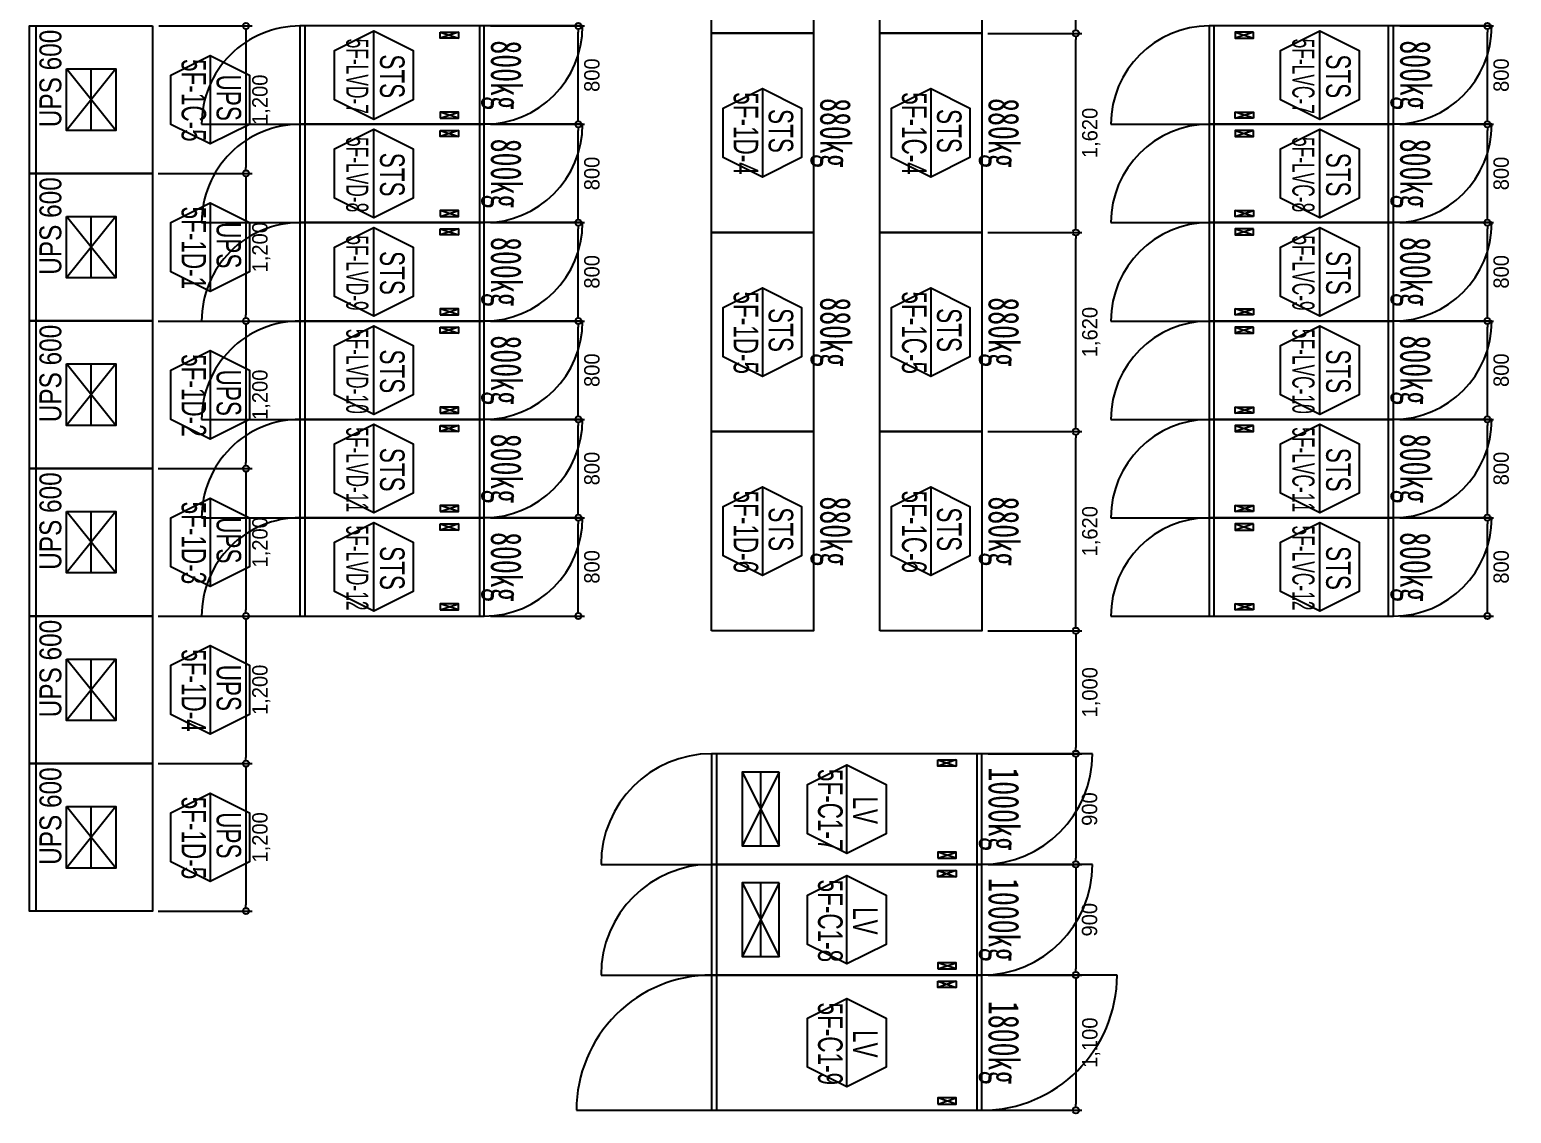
# Model space of a CAD drawing. Header units: millimetres. Extents: x 89978 to 501025, y -351975 to 837171.
# Drawn here: x 153054 to 165113, y 485260 to 494075 of the extents above; entities that cross this region are included whole.
import ezdxf
from ezdxf.enums import TextEntityAlignment as Align

# ---------------------------------------------------------------- set-up
doc = ezdxf.new("R2010")
doc.units = ezdxf.units.MM
doc.header["$LTSCALE"] = 150
doc.layers.get('Defpoints').update_dxf_attribs({"color": 150})
for name, color, linetype in [('------00 Switch Gear', 3, 'Continuous'), ('------00 Switch Gear_Number', 1, 'Continuous'), ('-----36 Dimension', 1, 'Continuous'), ('20251030_전기하중검토', 241, 'Continuous')]:
    doc.layers.add(name, color=color, linetype=linetype)
doc.layers.add('NOPLOT', color=191, linetype='Continuous', plot=False)
doc.styles.add('dd', font='')
doc.styles.add('ELEC', font='')
doc.styles.add('Gtx', font='')
doc.styles.get('dd').set_extended_font_data('DotumChe')
doc.styles.get('ELEC').set_extended_font_data('Dotum')
doc.styles.get('Gtx').set_extended_font_data('Dotum')
doc.dimstyles.new('ELEC', dxfattribs={"dimscale": 100, "dimtxt": 2, "dimasz": 1, "dimexe": 2, "dimexo": 1, "dimgap": 1, "dimtad": 1, "dimdec": 0, "dimrnd": 0.25, "dimzin": 9, "dimdsep": 32, "dimlunit": 6, "dimtxsty": 'ELEC', "dimblk": 'Z_DOT', "dimcen": 3, "dimclrd": 7, "dimclre": 7, "dimclrt": 3, "dimadec": 0, "dimazin": 0, "dimtfac": 1, "dimtdec": 0, "dimtix": 1, "dimtmove": 2, "dimatfit": 1, "dimfxl": 1, "dimarcsym": 0})

# ---------------------------------------------------------------- blocks, each defined once
blk = doc.blocks.new('STS-R')
blk.add_lwpolyline([(886994, -128588), (888614, -128588), (888614, -129418), (886994, -129418), (886994, -128588)])
blk = doc.blocks.new('_DOTBLANK')
at = {"color": 0, "linetype": 'ByBlock'}
blk.add_line((-0.5, 0), (-1, 0), dxfattribs=at)
blk.add_circle((0, 0), 0.5, dxfattribs=at)
blk = doc.blocks.new('*D957')
at = {"layer": '-----36 Dimension', "color": 0, "lineweight": -2, "transparency": 16777216}
for p, q in [((160854, 495665), (161618, 495665)), ((161568, 494095), (161568, 495615)), ((160852, 494045), (161618, 494045))]:
    blk.add_line(p, q, dxfattribs=at)
at = {"layer": 'Defpoints', "color": 0, "transparency": 16777216}
for p in [(160804, 495665, 0), (161568, 495665), (160802, 494045, 0)]:
    blk.add_point(p, dxfattribs=at)
at = {"layer": '-----36 Dimension', "color": 0, "lineweight": -2, "transparency": 16777216, "xscale": 50, "yscale": 50, "zscale": 50}
for p, rotation in [((161568, 495665), 90), ((161568, 494045), 270)]:
    blk.add_blockref('_DOTBLANK', p, dxfattribs=dict(at, rotation=rotation))
at = {"layer": '-----36 Dimension', "color": 0, "transparency": 16777216, "insert": (161693, 494855), "char_height": 125, "attachment_point": 5, "rotation": 90, "style": 'Gtx'}
blk.add_mtext('1,620', dxfattribs=at)
blk = doc.blocks.new('Z_DOT')
for p, q in [((-2, 0), (2, 0)), ((0, -2), (0, 2))]:
    blk.add_line(p, q)
for radius in [2.5, 1.25]:
    blk.add_circle((0, 0), radius)
blk = doc.blocks.new('*D958')
at = {"layer": '-----36 Dimension', "color": 0, "lineweight": -2, "transparency": 16777216}
for p, q in [((160854, 494045), (161618, 494045)), ((161568, 492475), (161568, 493995)), ((160852, 492425), (161618, 492425))]:
    blk.add_line(p, q, dxfattribs=at)
at = {"layer": 'Defpoints', "color": 0, "transparency": 16777216}
for p in [(160804, 494045, 0), (161568, 494045), (160802, 492425, 0)]:
    blk.add_point(p, dxfattribs=at)
at = {"layer": '-----36 Dimension', "color": 0, "lineweight": -2, "transparency": 16777216, "xscale": 50, "yscale": 50, "zscale": 50}
for p, rotation in [((161568, 494045), 90), ((161568, 492425), 270)]:
    blk.add_blockref('_DOTBLANK', p, dxfattribs=dict(at, rotation=rotation))
at = {"layer": '-----36 Dimension', "color": 0, "transparency": 16777216, "insert": (161693, 493235), "char_height": 125, "attachment_point": 5, "rotation": 90, "style": 'Gtx'}
blk.add_mtext('1,620', dxfattribs=at)
blk = doc.blocks.new('*D959')
at = {"layer": '-----36 Dimension', "color": 0, "lineweight": -2, "transparency": 16777216}
for p, q in [((160854, 492425), (161618, 492425)), ((161568, 490855), (161568, 492375)), ((160852, 490805), (161618, 490805))]:
    blk.add_line(p, q, dxfattribs=at)
at = {"layer": 'Defpoints', "color": 0, "transparency": 16777216}
for p in [(160804, 492425, 0), (161568, 492425), (160802, 490805, 0)]:
    blk.add_point(p, dxfattribs=at)
at = {"layer": '-----36 Dimension', "color": 0, "lineweight": -2, "transparency": 16777216, "xscale": 50, "yscale": 50, "zscale": 50}
for p, rotation in [((161568, 492425), 90), ((161568, 490805), 270)]:
    blk.add_blockref('_DOTBLANK', p, dxfattribs=dict(at, rotation=rotation))
at = {"layer": '-----36 Dimension', "color": 0, "transparency": 16777216, "insert": (161693, 491615), "char_height": 125, "attachment_point": 5, "rotation": 90, "style": 'Gtx'}
blk.add_mtext('1,620', dxfattribs=at)
blk = doc.blocks.new('*D960')
at = {"layer": '-----36 Dimension', "color": 0, "lineweight": -2, "transparency": 16777216}
for p, q in [((160854, 490805), (161618, 490805)), ((161568, 489235), (161568, 490755)), ((160852, 489185), (161618, 489185))]:
    blk.add_line(p, q, dxfattribs=at)
at = {"layer": 'Defpoints', "color": 0, "transparency": 16777216}
for p in [(160804, 490805, 0), (161568, 490805), (160802, 489185, 0)]:
    blk.add_point(p, dxfattribs=at)
at = {"layer": '-----36 Dimension', "color": 0, "lineweight": -2, "transparency": 16777216, "xscale": 50, "yscale": 50, "zscale": 50}
for p, rotation in [((161568, 490805), 90), ((161568, 489185), 270)]:
    blk.add_blockref('_DOTBLANK', p, dxfattribs=dict(at, rotation=rotation))
at = {"layer": '-----36 Dimension', "color": 0, "transparency": 16777216, "insert": (161693, 489995), "char_height": 125, "attachment_point": 5, "rotation": 90, "style": 'Gtx'}
blk.add_mtext('1,620', dxfattribs=at)
blk = doc.blocks.new('800x1200')
at = {"layer": '------00 Switch Gear'}
for p, q in [((-1460, 0), (-1460, 800)), ((-1290, 750), (-1140, 700)), ((-1140, 750), (-1290, 700)), ((800, 800), (-42, 800)), ((-40, 0), (-40, 800)), ((-2300, 0), (-1458, 0)), ((-1290, 50), (-1140, 100)), ((-1140, 50), (-1290, 100))]:
    blk.add_line(p, q, dxfattribs=at)
for points in [[(0, 0), (0, 800), (-1500, 800), (-1500, 0)], [(-1140, 750), (-1290, 750), (-1290, 700), (-1140, 700)], [(-1140, 50), (-1290, 50), (-1290, 100), (-1140, 100)]]:
    blk.add_lwpolyline(points, close=True, dxfattribs=at)
for centre, start, end in [((-1500, 0), 90, 180), ((0, 800), 270, 0)]:
    blk.add_arc(centre, 800, start, end, dxfattribs=at)
blk = doc.blocks.new('1100x2200')
at = {"layer": '------00 Switch Gear'}
for p, q in [((-2160, 0), (-2160, 1100)), ((1100, 1100), (-42, 1100)), ((-40, 0), (-40, 1100)), ((-1990, 1050), (-1840, 1000)), ((-1840, 1050), (-1990, 1000)), ((-3300, 0), (-2158, 0)), ((-1990, 50), (-1840, 100)), ((-1840, 50), (-1990, 100))]:
    blk.add_line(p, q, dxfattribs=at)
at = {"layer": '------00 Switch Gear', "elevation": 0}
for points in [[(0, 0), (0, 1100), (-2200, 1100), (-2200, 0)], [(-1840, 1050), (-1990, 1050), (-1990, 1000), (-1840, 1000)], [(-1840, 50), (-1990, 50), (-1990, 100), (-1840, 100)]]:
    blk.add_lwpolyline(points, close=True, dxfattribs=at)
at = {"layer": '------00 Switch Gear'}
for centre, start, end in [((-2200, 0), 90, 180), ((0, 1100), 270, 0)]:
    blk.add_arc(centre, 1100, start, end, dxfattribs=at)
blk = doc.blocks.new('900x2200')
at = {"layer": '------00 Switch Gear'}
for p, q in [((-2160, 900), (-2160, 0)), ((-210, 850), (-360, 800)), ((-360, 850), (-210, 800)), ((900, 900), (-42, 900)), ((-40, 900), (-40, 0)), ((-3100, 0), (-2158, 0)), ((-210, 50), (-360, 100)), ((-360, 50), (-210, 100))]:
    blk.add_line(p, q, dxfattribs=at)
for points in [[(-2200, 900), (-2200, 0), (0, 0), (0, 900)], [(-360, 850), (-210, 850), (-210, 800), (-360, 800)], [(-360, 50), (-210, 50), (-210, 100), (-360, 100)]]:
    blk.add_lwpolyline(points, close=True, dxfattribs=at)
for centre, start, end in [((-2200, 0), 90, 180), ((0, 900), 270, 0)]:
    blk.add_arc(centre, 900, start, end, dxfattribs=at)
blk = doc.blocks.new('UPS 600kV')
at = {"layer": '------00 Switch Gear'}
blk.add_line((800, 850), (-402, 850), dxfattribs=at)
blk.add_lwpolyline([(798, -100), (-402, -100), (-402, 900), (798, 900)], close=True, dxfattribs=at)
at = {"layer": 'NOPLOT'}
for p, q in [((-52, 199), (448, 601)), ((448, 199), (-52, 601)), ((-52, 400), (448, 400))]:
    blk.add_line(p, q, dxfattribs=at)
blk.add_lwpolyline([(448, 601), (448, 199), (-52, 199), (-52, 601)], close=True, dxfattribs=at)
at = {"layer": 'NOPLOT', "style": 'ELEC', "width": 0.85}
blk.add_text('UPS 600', height=178.2, dxfattribs=at).set_placement((-26, 731), align=Align.MIDDLE_LEFT)
blk = doc.blocks.new('*D1108')
at = {"layer": '-----36 Dimension', "color": 0, "lineweight": -2, "transparency": 16777216}
for p, q in [((156804, 494105), (157568, 494105)), ((157518, 493355), (157518, 494055)), ((156804, 493305), (157568, 493305))]:
    blk.add_line(p, q, dxfattribs=at)
at = {"layer": 'Defpoints', "color": 0, "transparency": 16777216}
for p in [(156754, 494105, 0), (157518, 494105), (156754, 493305, 0)]:
    blk.add_point(p, dxfattribs=at)
at = {"layer": '-----36 Dimension', "color": 0, "lineweight": -2, "transparency": 16777216, "xscale": 50, "yscale": 50, "zscale": 50}
for p, rotation in [((157518, 494105), 90), ((157518, 493305), 270)]:
    blk.add_blockref('_DOTBLANK', p, dxfattribs=dict(at, rotation=rotation))
at = {"layer": '-----36 Dimension', "color": 0, "transparency": 16777216, "insert": (157630, 493705), "char_height": 125, "attachment_point": 5, "rotation": 90, "style": 'Gtx'}
blk.add_mtext('800', dxfattribs=at)
blk = doc.blocks.new('*D1109')
at = {"layer": '-----36 Dimension', "color": 0, "lineweight": -2, "transparency": 16777216}
for p, q in [((156804, 493305), (157568, 493305)), ((157518, 492555), (157518, 493255)), ((156804, 492505), (157568, 492505))]:
    blk.add_line(p, q, dxfattribs=at)
at = {"layer": 'Defpoints', "color": 0, "transparency": 16777216}
for p in [(156754, 493305, 0), (157518, 493305), (156754, 492505, 0)]:
    blk.add_point(p, dxfattribs=at)
at = {"layer": '-----36 Dimension', "color": 0, "lineweight": -2, "transparency": 16777216, "xscale": 50, "yscale": 50, "zscale": 50}
for p, rotation in [((157518, 493305), 90), ((157518, 492505), 270)]:
    blk.add_blockref('_DOTBLANK', p, dxfattribs=dict(at, rotation=rotation))
at = {"layer": '-----36 Dimension', "color": 0, "transparency": 16777216, "insert": (157630, 492905), "char_height": 125, "attachment_point": 5, "rotation": 90, "style": 'Gtx'}
blk.add_mtext('800', dxfattribs=at)
blk = doc.blocks.new('*D1110')
at = {"layer": '-----36 Dimension', "color": 0, "lineweight": -2, "transparency": 16777216}
for p, q in [((156804, 492505), (157568, 492505)), ((157518, 491755), (157518, 492455)), ((156804, 491705), (157568, 491705))]:
    blk.add_line(p, q, dxfattribs=at)
at = {"layer": 'Defpoints', "color": 0, "transparency": 16777216}
for p in [(156754, 492505, 0), (157518, 492505), (156754, 491705, 0)]:
    blk.add_point(p, dxfattribs=at)
at = {"layer": '-----36 Dimension', "color": 0, "lineweight": -2, "transparency": 16777216, "xscale": 50, "yscale": 50, "zscale": 50}
for p, rotation in [((157518, 492505), 90), ((157518, 491705), 270)]:
    blk.add_blockref('_DOTBLANK', p, dxfattribs=dict(at, rotation=rotation))
at = {"layer": '-----36 Dimension', "color": 0, "transparency": 16777216, "insert": (157630, 492105), "char_height": 125, "attachment_point": 5, "rotation": 90, "style": 'Gtx'}
blk.add_mtext('800', dxfattribs=at)
blk = doc.blocks.new('*D1111')
at = {"layer": '-----36 Dimension', "color": 0, "lineweight": -2, "transparency": 16777216}
for p, q in [((156804, 491705), (157568, 491705)), ((157518, 490955), (157518, 491655)), ((156804, 490905), (157568, 490905))]:
    blk.add_line(p, q, dxfattribs=at)
at = {"layer": 'Defpoints', "color": 0, "transparency": 16777216}
for p in [(156754, 491705, 0), (157518, 491705), (156754, 490905, 0)]:
    blk.add_point(p, dxfattribs=at)
at = {"layer": '-----36 Dimension', "color": 0, "lineweight": -2, "transparency": 16777216, "xscale": 50, "yscale": 50, "zscale": 50}
for p, rotation in [((157518, 491705), 90), ((157518, 490905), 270)]:
    blk.add_blockref('_DOTBLANK', p, dxfattribs=dict(at, rotation=rotation))
at = {"layer": '-----36 Dimension', "color": 0, "transparency": 16777216, "insert": (157630, 491305), "char_height": 125, "attachment_point": 5, "rotation": 90, "style": 'Gtx'}
blk.add_mtext('800', dxfattribs=at)
blk = doc.blocks.new('*D1112')
at = {"layer": '-----36 Dimension', "color": 0, "lineweight": -2, "transparency": 16777216}
for p, q in [((156804, 490905), (157568, 490905)), ((157518, 490155), (157518, 490855)), ((156804, 490105), (157568, 490105))]:
    blk.add_line(p, q, dxfattribs=at)
at = {"layer": 'Defpoints', "color": 0, "transparency": 16777216}
for p in [(156754, 490905, 0), (157518, 490905), (156754, 490105, 0)]:
    blk.add_point(p, dxfattribs=at)
at = {"layer": '-----36 Dimension', "color": 0, "lineweight": -2, "transparency": 16777216, "xscale": 50, "yscale": 50, "zscale": 50}
for p, rotation in [((157518, 490905), 90), ((157518, 490105), 270)]:
    blk.add_blockref('_DOTBLANK', p, dxfattribs=dict(at, rotation=rotation))
at = {"layer": '-----36 Dimension', "color": 0, "transparency": 16777216, "insert": (157630, 490505), "char_height": 125, "attachment_point": 5, "rotation": 90, "style": 'Gtx'}
blk.add_mtext('800', dxfattribs=at)
blk = doc.blocks.new('*D1113')
at = {"layer": '-----36 Dimension', "color": 0, "lineweight": -2, "transparency": 16777216}
for p, q in [((156804, 490105), (157568, 490105)), ((157518, 489355), (157518, 490055)), ((156804, 489305), (157568, 489305))]:
    blk.add_line(p, q, dxfattribs=at)
at = {"layer": 'Defpoints', "color": 0, "transparency": 16777216}
for p in [(156754, 490105, 0), (157518, 490105), (156754, 489305, 0)]:
    blk.add_point(p, dxfattribs=at)
at = {"layer": '-----36 Dimension', "color": 0, "lineweight": -2, "transparency": 16777216, "xscale": 50, "yscale": 50, "zscale": 50}
for p, rotation in [((157518, 490105), 90), ((157518, 489305), 270)]:
    blk.add_blockref('_DOTBLANK', p, dxfattribs=dict(at, rotation=rotation))
at = {"layer": '-----36 Dimension', "color": 0, "transparency": 16777216, "insert": (157630, 489705), "char_height": 125, "attachment_point": 5, "rotation": 90, "style": 'Gtx'}
blk.add_mtext('800', dxfattribs=at)
blk = doc.blocks.new('*D1120')
at = {"layer": '-----36 Dimension', "color": 0, "lineweight": -2, "transparency": 16777216}
for p, q in [((164204, 494105), (164968, 494105)), ((164918, 493355), (164918, 494055)), ((164204, 493305), (164968, 493305))]:
    blk.add_line(p, q, dxfattribs=at)
at = {"layer": 'Defpoints', "color": 0, "transparency": 16777216}
for p in [(164154, 494105, 0), (164918, 494105), (164154, 493305, 0)]:
    blk.add_point(p, dxfattribs=at)
at = {"layer": '-----36 Dimension', "color": 0, "lineweight": -2, "transparency": 16777216, "xscale": 50, "yscale": 50, "zscale": 50}
for p, rotation in [((164918, 494105), 90), ((164918, 493305), 270)]:
    blk.add_blockref('_DOTBLANK', p, dxfattribs=dict(at, rotation=rotation))
at = {"layer": '-----36 Dimension', "color": 0, "transparency": 16777216, "insert": (165030, 493705), "char_height": 125, "attachment_point": 5, "rotation": 90, "style": 'Gtx'}
blk.add_mtext('800', dxfattribs=at)
blk = doc.blocks.new('*D1121')
at = {"layer": '-----36 Dimension', "color": 0, "lineweight": -2, "transparency": 16777216}
for p, q in [((164204, 493305), (164968, 493305)), ((164918, 492555), (164918, 493255)), ((164204, 492505), (164968, 492505))]:
    blk.add_line(p, q, dxfattribs=at)
at = {"layer": 'Defpoints', "color": 0, "transparency": 16777216}
for p in [(164154, 493305, 0), (164918, 493305), (164154, 492505, 0)]:
    blk.add_point(p, dxfattribs=at)
at = {"layer": '-----36 Dimension', "color": 0, "lineweight": -2, "transparency": 16777216, "xscale": 50, "yscale": 50, "zscale": 50}
for p, rotation in [((164918, 493305), 90), ((164918, 492505), 270)]:
    blk.add_blockref('_DOTBLANK', p, dxfattribs=dict(at, rotation=rotation))
at = {"layer": '-----36 Dimension', "color": 0, "transparency": 16777216, "insert": (165030, 492905), "char_height": 125, "attachment_point": 5, "rotation": 90, "style": 'Gtx'}
blk.add_mtext('800', dxfattribs=at)
blk = doc.blocks.new('*D1122')
at = {"layer": '-----36 Dimension', "color": 0, "lineweight": -2, "transparency": 16777216}
for p, q in [((164204, 492505), (164968, 492505)), ((164918, 491755), (164918, 492455)), ((164204, 491705), (164968, 491705))]:
    blk.add_line(p, q, dxfattribs=at)
at = {"layer": 'Defpoints', "color": 0, "transparency": 16777216}
for p in [(164154, 492505, 0), (164918, 492505), (164154, 491705, 0)]:
    blk.add_point(p, dxfattribs=at)
at = {"layer": '-----36 Dimension', "color": 0, "lineweight": -2, "transparency": 16777216, "xscale": 50, "yscale": 50, "zscale": 50}
for p, rotation in [((164918, 492505), 90), ((164918, 491705), 270)]:
    blk.add_blockref('_DOTBLANK', p, dxfattribs=dict(at, rotation=rotation))
at = {"layer": '-----36 Dimension', "color": 0, "transparency": 16777216, "insert": (165030, 492105), "char_height": 125, "attachment_point": 5, "rotation": 90, "style": 'Gtx'}
blk.add_mtext('800', dxfattribs=at)
blk = doc.blocks.new('*D1123')
at = {"layer": '-----36 Dimension', "color": 0, "lineweight": -2, "transparency": 16777216}
for p, q in [((164204, 491705), (164968, 491705)), ((164918, 490955), (164918, 491655)), ((164204, 490905), (164968, 490905))]:
    blk.add_line(p, q, dxfattribs=at)
at = {"layer": 'Defpoints', "color": 0, "transparency": 16777216}
for p in [(164154, 491705, 0), (164918, 491705), (164154, 490905, 0)]:
    blk.add_point(p, dxfattribs=at)
at = {"layer": '-----36 Dimension', "color": 0, "lineweight": -2, "transparency": 16777216, "xscale": 50, "yscale": 50, "zscale": 50}
for p, rotation in [((164918, 491705), 90), ((164918, 490905), 270)]:
    blk.add_blockref('_DOTBLANK', p, dxfattribs=dict(at, rotation=rotation))
at = {"layer": '-----36 Dimension', "color": 0, "transparency": 16777216, "insert": (165030, 491305), "char_height": 125, "attachment_point": 5, "rotation": 90, "style": 'Gtx'}
blk.add_mtext('800', dxfattribs=at)
blk = doc.blocks.new('*D1124')
at = {"layer": '-----36 Dimension', "color": 0, "lineweight": -2, "transparency": 16777216}
for p, q in [((164204, 490905), (164968, 490905)), ((164918, 490155), (164918, 490855)), ((164204, 490105), (164968, 490105))]:
    blk.add_line(p, q, dxfattribs=at)
at = {"layer": 'Defpoints', "color": 0, "transparency": 16777216}
for p in [(164154, 490905, 0), (164918, 490905), (164154, 490105, 0)]:
    blk.add_point(p, dxfattribs=at)
at = {"layer": '-----36 Dimension', "color": 0, "lineweight": -2, "transparency": 16777216, "xscale": 50, "yscale": 50, "zscale": 50}
for p, rotation in [((164918, 490905), 90), ((164918, 490105), 270)]:
    blk.add_blockref('_DOTBLANK', p, dxfattribs=dict(at, rotation=rotation))
at = {"layer": '-----36 Dimension', "color": 0, "transparency": 16777216, "insert": (165030, 490505), "char_height": 125, "attachment_point": 5, "rotation": 90, "style": 'Gtx'}
blk.add_mtext('800', dxfattribs=at)
blk = doc.blocks.new('*D1125')
at = {"layer": '-----36 Dimension', "color": 0, "lineweight": -2, "transparency": 16777216}
for p, q in [((164204, 490105), (164968, 490105)), ((164918, 489355), (164918, 490055)), ((164204, 489305), (164968, 489305))]:
    blk.add_line(p, q, dxfattribs=at)
at = {"layer": 'Defpoints', "color": 0, "transparency": 16777216}
for p in [(164154, 490105, 0), (164918, 490105), (164154, 489305, 0)]:
    blk.add_point(p, dxfattribs=at)
at = {"layer": '-----36 Dimension', "color": 0, "lineweight": -2, "transparency": 16777216, "xscale": 50, "yscale": 50, "zscale": 50}
for p, rotation in [((164918, 490105), 90), ((164918, 489305), 270)]:
    blk.add_blockref('_DOTBLANK', p, dxfattribs=dict(at, rotation=rotation))
at = {"layer": '-----36 Dimension', "color": 0, "transparency": 16777216, "insert": (165030, 489705), "char_height": 125, "attachment_point": 5, "rotation": 90, "style": 'Gtx'}
blk.add_mtext('800', dxfattribs=at)
blk = doc.blocks.new('*D997')
at = {"layer": '-----36 Dimension', "color": 0, "lineweight": -2, "transparency": 16777216}
for p, q in [((154104, 494105), (154864, 494105)), ((154814, 494055), (154814, 492955)), ((154100, 492905), (154864, 492905))]:
    blk.add_line(p, q, dxfattribs=at)
at = {"layer": 'Defpoints', "color": 0, "transparency": 16777216}
for p in [(154054, 494105, 0), (154050, 492905, 0), (154814, 492905)]:
    blk.add_point(p, dxfattribs=at)
at = {"layer": '-----36 Dimension', "color": 0, "lineweight": -2, "transparency": 16777216, "xscale": 50, "yscale": 50, "zscale": 50}
for p, rotation in [((154814, 494105), 90), ((154814, 492905), 270)]:
    blk.add_blockref('_DOTBLANK', p, dxfattribs=dict(at, rotation=rotation))
at = {"layer": '-----36 Dimension', "color": 0, "transparency": 16777216, "insert": (154939, 493505), "char_height": 125, "attachment_point": 5, "rotation": 90, "style": 'Gtx'}
blk.add_mtext('1,200', dxfattribs=at)
blk = doc.blocks.new('*D998')
at = {"layer": '-----36 Dimension', "color": 0, "lineweight": -2, "transparency": 16777216}
for p, q in [((154104, 492905), (154864, 492905)), ((154814, 492855), (154814, 491755)), ((154100, 491705), (154864, 491705))]:
    blk.add_line(p, q, dxfattribs=at)
at = {"layer": 'Defpoints', "color": 0, "transparency": 16777216}
for p in [(154054, 492905, 0), (154050, 491705, 0), (154814, 491705)]:
    blk.add_point(p, dxfattribs=at)
at = {"layer": '-----36 Dimension', "color": 0, "lineweight": -2, "transparency": 16777216, "xscale": 50, "yscale": 50, "zscale": 50}
for p, rotation in [((154814, 492905), 90), ((154814, 491705), 270)]:
    blk.add_blockref('_DOTBLANK', p, dxfattribs=dict(at, rotation=rotation))
at = {"layer": '-----36 Dimension', "color": 0, "transparency": 16777216, "insert": (154939, 492305), "char_height": 125, "attachment_point": 5, "rotation": 90, "style": 'Gtx'}
blk.add_mtext('1,200', dxfattribs=at)
blk = doc.blocks.new('*D999')
at = {"layer": '-----36 Dimension', "color": 0, "lineweight": -2, "transparency": 16777216}
for p, q in [((154104, 491705), (154864, 491705)), ((154814, 491655), (154814, 490555)), ((154100, 490505), (154864, 490505))]:
    blk.add_line(p, q, dxfattribs=at)
at = {"layer": 'Defpoints', "color": 0, "transparency": 16777216}
for p in [(154054, 491705, 0), (154050, 490505, 0), (154814, 490505)]:
    blk.add_point(p, dxfattribs=at)
at = {"layer": '-----36 Dimension', "color": 0, "lineweight": -2, "transparency": 16777216, "xscale": 50, "yscale": 50, "zscale": 50}
for p, rotation in [((154814, 491705), 90), ((154814, 490505), 270)]:
    blk.add_blockref('_DOTBLANK', p, dxfattribs=dict(at, rotation=rotation))
at = {"layer": '-----36 Dimension', "color": 0, "transparency": 16777216, "insert": (154939, 491105), "char_height": 125, "attachment_point": 5, "rotation": 90, "style": 'Gtx'}
blk.add_mtext('1,200', dxfattribs=at)
blk = doc.blocks.new('*D1000')
at = {"layer": '-----36 Dimension', "color": 0, "lineweight": -2, "transparency": 16777216}
for p, q in [((154104, 490505), (154864, 490505)), ((154814, 490455), (154814, 489355)), ((154100, 489305), (154864, 489305))]:
    blk.add_line(p, q, dxfattribs=at)
at = {"layer": 'Defpoints', "color": 0, "transparency": 16777216}
for p in [(154054, 490505, 0), (154050, 489305, 0), (154814, 489305)]:
    blk.add_point(p, dxfattribs=at)
at = {"layer": '-----36 Dimension', "color": 0, "lineweight": -2, "transparency": 16777216, "xscale": 50, "yscale": 50, "zscale": 50}
for p, rotation in [((154814, 490505), 90), ((154814, 489305), 270)]:
    blk.add_blockref('_DOTBLANK', p, dxfattribs=dict(at, rotation=rotation))
at = {"layer": '-----36 Dimension', "color": 0, "transparency": 16777216, "insert": (154939, 489905), "char_height": 125, "attachment_point": 5, "rotation": 90, "style": 'Gtx'}
blk.add_mtext('1,200', dxfattribs=at)
blk = doc.blocks.new('*D1001')
at = {"layer": '-----36 Dimension', "color": 0, "lineweight": -2, "transparency": 16777216}
for p, q in [((154104, 489305), (154864, 489305)), ((154814, 489255), (154814, 488155)), ((154100, 488105), (154864, 488105))]:
    blk.add_line(p, q, dxfattribs=at)
at = {"layer": 'Defpoints', "color": 0, "transparency": 16777216}
for p in [(154054, 489305, 0), (154050, 488105, 0), (154814, 488105)]:
    blk.add_point(p, dxfattribs=at)
at = {"layer": '-----36 Dimension', "color": 0, "lineweight": -2, "transparency": 16777216, "xscale": 50, "yscale": 50, "zscale": 50}
for p, rotation in [((154814, 489305), 90), ((154814, 488105), 270)]:
    blk.add_blockref('_DOTBLANK', p, dxfattribs=dict(at, rotation=rotation))
at = {"layer": '-----36 Dimension', "color": 0, "transparency": 16777216, "insert": (154939, 488705), "char_height": 125, "attachment_point": 5, "rotation": 90, "style": 'Gtx'}
blk.add_mtext('1,200', dxfattribs=at)
blk = doc.blocks.new('*D1002')
at = {"layer": '-----36 Dimension', "color": 0, "lineweight": -2, "transparency": 16777216}
for p, q in [((154104, 488105), (154864, 488105)), ((154814, 488055), (154814, 486955)), ((154100, 486905), (154864, 486905))]:
    blk.add_line(p, q, dxfattribs=at)
at = {"layer": 'Defpoints', "color": 0, "transparency": 16777216}
for p in [(154054, 488105, 0), (154050, 486905, 0), (154814, 486905)]:
    blk.add_point(p, dxfattribs=at)
at = {"layer": '-----36 Dimension', "color": 0, "lineweight": -2, "transparency": 16777216, "xscale": 50, "yscale": 50, "zscale": 50}
for p, rotation in [((154814, 488105), 90), ((154814, 486905), 270)]:
    blk.add_blockref('_DOTBLANK', p, dxfattribs=dict(at, rotation=rotation))
at = {"layer": '-----36 Dimension', "color": 0, "transparency": 16777216, "insert": (154939, 487505), "char_height": 125, "attachment_point": 5, "rotation": 90, "style": 'Gtx'}
blk.add_mtext('1,200', dxfattribs=at)
blk = doc.blocks.new('*D1016')
at = {"layer": '-----36 Dimension', "color": 0, "lineweight": -2, "transparency": 16777216}
for p, q in [((160854, 488185), (161618, 488185)), ((161568, 488135), (161568, 487335)), ((160854, 487285), (161618, 487285))]:
    blk.add_line(p, q, dxfattribs=at)
at = {"layer": 'Defpoints', "color": 0, "transparency": 16777216}
for p in [(160804, 488185, 0), (160804, 487285, 0), (161568, 487285)]:
    blk.add_point(p, dxfattribs=at)
at = {"layer": '-----36 Dimension', "color": 0, "lineweight": -2, "transparency": 16777216, "xscale": 50, "yscale": 50, "zscale": 50}
for p, rotation in [((161568, 488185), 90), ((161568, 487285), 270)]:
    blk.add_blockref('_DOTBLANK', p, dxfattribs=dict(at, rotation=rotation))
at = {"layer": '-----36 Dimension', "color": 0, "transparency": 16777216, "insert": (161680, 487735), "char_height": 125, "attachment_point": 5, "rotation": 90, "style": 'Gtx'}
blk.add_mtext('900', dxfattribs=at)
blk = doc.blocks.new('*D1017')
at = {"layer": '-----36 Dimension', "color": 0, "lineweight": -2, "transparency": 16777216}
for p, q in [((160854, 487285), (161618, 487285)), ((161568, 487235), (161568, 486435)), ((160854, 486385), (161618, 486385))]:
    blk.add_line(p, q, dxfattribs=at)
at = {"layer": 'Defpoints', "color": 0, "transparency": 16777216}
for p in [(160804, 487285, 0), (160804, 486385, 0), (161568, 486385)]:
    blk.add_point(p, dxfattribs=at)
at = {"layer": '-----36 Dimension', "color": 0, "lineweight": -2, "transparency": 16777216, "xscale": 50, "yscale": 50, "zscale": 50}
for p, rotation in [((161568, 487285), 90), ((161568, 486385), 270)]:
    blk.add_blockref('_DOTBLANK', p, dxfattribs=dict(at, rotation=rotation))
at = {"layer": '-----36 Dimension', "color": 0, "transparency": 16777216, "insert": (161680, 486835), "char_height": 125, "attachment_point": 5, "rotation": 90, "style": 'Gtx'}
blk.add_mtext('900', dxfattribs=at)
blk = doc.blocks.new('*D1018')
at = {"layer": '-----36 Dimension', "color": 0, "lineweight": -2, "transparency": 16777216}
for p, q in [((160854, 486385), (161618, 486385)), ((161568, 486335), (161568, 485335)), ((160854, 485285), (161618, 485285))]:
    blk.add_line(p, q, dxfattribs=at)
at = {"layer": 'Defpoints', "color": 0, "transparency": 16777216}
for p in [(160804, 486385, 0), (160804, 485285, 0), (161568, 485285)]:
    blk.add_point(p, dxfattribs=at)
at = {"layer": '-----36 Dimension', "color": 0, "lineweight": -2, "transparency": 16777216, "xscale": 50, "yscale": 50, "zscale": 50}
for p, rotation in [((161568, 486385), 90), ((161568, 485285), 270)]:
    blk.add_blockref('_DOTBLANK', p, dxfattribs=dict(at, rotation=rotation))
at = {"layer": '-----36 Dimension', "color": 0, "transparency": 16777216, "insert": (161693, 485835), "char_height": 125, "attachment_point": 5, "rotation": 90, "style": 'Gtx'}
blk.add_mtext('1,100', dxfattribs=at)
blk = doc.blocks.new('*D1221')
at = {"layer": '-----36 Dimension', "color": 0, "lineweight": -2, "transparency": 16777216}
for p, q in [((160852, 489185), (161618, 489185)), ((161568, 489135), (161568, 488235)), ((160854, 488185), (161618, 488185))]:
    blk.add_line(p, q, dxfattribs=at)
at = {"layer": 'Defpoints', "color": 0, "transparency": 16777216}
for p in [(160802, 489185), (160804, 488185, 0), (161568, 488185)]:
    blk.add_point(p, dxfattribs=at)
at = {"layer": '-----36 Dimension', "color": 0, "lineweight": -2, "transparency": 16777216, "xscale": 50, "yscale": 50, "zscale": 50}
for p, rotation in [((161568, 489185), 90), ((161568, 488185), 270)]:
    blk.add_blockref('_DOTBLANK', p, dxfattribs=dict(at, rotation=rotation))
at = {"layer": '-----36 Dimension', "color": 0, "transparency": 16777216, "insert": (161693, 488685), "char_height": 125, "attachment_point": 5, "rotation": 90, "style": 'Gtx'}
blk.add_mtext('1,000', dxfattribs=at)

msp = doc.modelspace()

# ---------------------------------------------------------------- linework, layer by layer
at = {"layer": '------00 Switch Gear_Number', "elevation": 0}
for points in [[(155853.6, 493345), (155853.6, 494065), (156173.6, 493905.4), (156173.6, 493504.7), (155853.6, 493345), (155533.6, 493504.7), (155533.6, 493905.4), (155853.6, 494065)], [(163553.6, 493345), (163553.6, 494065), (163873.6, 493905.4), (163873.6, 493504.7), (163553.6, 493345), (163233.6, 493504.7), (163233.6, 493905.4), (163553.6, 494065)], [(155853.6, 492545), (155853.6, 493265), (156173.6, 493105.4), (156173.6, 492704.7), (155853.6, 492545), (155533.6, 492704.7), (155533.6, 493105.4), (155853.6, 493265)], [(163553.6, 492545), (163553.6, 493265), (163873.6, 493105.4), (163873.6, 492704.7), (163553.6, 492545), (163233.6, 492704.7), (163233.6, 493105.4), (163553.6, 493265)], [(155853.8, 491745), (155853.8, 492465), (156173.8, 492305.4), (156173.8, 491904.7), (155853.8, 491745), (155533.8, 491904.7), (155533.8, 492305.4), (155853.8, 492465)], [(163553.8, 491745), (163553.8, 492465), (163873.8, 492305.4), (163873.8, 491904.7), (163553.8, 491745), (163233.8, 491904.7), (163233.8, 492305.4), (163553.8, 492465)], [(155853.8, 490945), (155853.8, 491665), (156173.8, 491505.4), (156173.8, 491104.7), (155853.8, 490945), (155533.8, 491104.7), (155533.8, 491505.4), (155853.8, 491665)], [(163553.8, 490945), (163553.8, 491665), (163873.8, 491505.4), (163873.8, 491104.7), (163553.8, 490945), (163233.8, 491104.7), (163233.8, 491505.4), (163553.8, 491665)], [(155853.8, 490145), (155853.8, 490865), (156173.8, 490705.4), (156173.8, 490304.7), (155853.8, 490145), (155533.8, 490304.7), (155533.8, 490705.4), (155853.8, 490865)], [(163553.8, 490145), (163553.8, 490865), (163873.8, 490705.4), (163873.8, 490304.7), (163553.8, 490145), (163233.8, 490304.7), (163233.8, 490705.4), (163553.8, 490865)], [(155853.8, 489345), (155853.8, 490065), (156173.8, 489905.4), (156173.8, 489504.7), (155853.8, 489345), (155533.8, 489504.7), (155533.8, 489905.4), (155853.8, 490065)], [(163553.8, 489345), (163553.8, 490065), (163873.8, 489905.4), (163873.8, 489504.7), (163553.8, 489345), (163233.8, 489504.7), (163233.8, 489905.4), (163553.8, 490065)], [(159703.6, 487375), (159703.6, 488095), (160023.6, 487935.4), (160023.6, 487534.7), (159703.6, 487375), (159383.6, 487534.7), (159383.6, 487935.4), (159703.6, 488095)], [(159703.6, 486475), (159703.6, 487195), (160023.6, 487035.4), (160023.6, 486634.7), (159703.6, 486475), (159383.6, 486634.7), (159383.6, 487035.4), (159703.6, 487195)], [(159703.6, 485475), (159703.6, 486195), (160023.6, 486035.4), (160023.6, 485634.7), (159703.6, 485475), (159383.6, 485634.7), (159383.6, 486035.4), (159703.6, 486195)]]:
    msp.add_lwpolyline(points, dxfattribs=at)
at = {"layer": '------00 Switch Gear_Number', "color": 1}
for points in [[(154523.6, 493865), (154523.6, 493145), (154203.6, 493304.7), (154203.6, 493705.4), (154523.6, 493865), (154843.6, 493705.4), (154843.6, 493304.7), (154523.6, 493145)], [(154523.6, 492665), (154523.6, 491945), (154203.6, 492104.7), (154203.6, 492505.4), (154523.6, 492665), (154843.6, 492505.4), (154843.6, 492104.7), (154523.6, 491945)], [(154523.6, 491465), (154523.6, 490745), (154203.6, 490904.7), (154203.6, 491305.4), (154523.6, 491465), (154843.6, 491305.4), (154843.6, 490904.7), (154523.6, 490745)], [(154523.6, 490265), (154523.6, 489545), (154203.6, 489704.7), (154203.6, 490105.4), (154523.6, 490265), (154843.6, 490105.4), (154843.6, 489704.7), (154523.6, 489545)], [(154523.6, 489065), (154523.6, 488345), (154203.6, 488504.7), (154203.6, 488905.4), (154523.6, 489065), (154843.6, 488905.4), (154843.6, 488504.7), (154523.6, 488345)], [(154523.6, 487865), (154523.6, 487145), (154203.6, 487304.7), (154203.6, 487705.4), (154523.6, 487865), (154843.6, 487705.4), (154843.6, 487304.7), (154523.6, 487145)]]:
    msp.add_lwpolyline(points, dxfattribs=at)
at = {"layer": '------00 Switch Gear_Number', "color": 1, "elevation": 0}
for points in [[(159016.6, 493595), (159016.6, 492875), (158696.6, 493034.7), (158696.6, 493435.4), (159016.6, 493595), (159336.6, 493435.4), (159336.6, 493034.7), (159016.6, 492875)], [(160386.6, 493595), (160386.6, 492875), (160066.6, 493034.7), (160066.6, 493435.4), (160386.6, 493595), (160706.6, 493435.4), (160706.6, 493034.7), (160386.6, 492875)], [(159016.6, 491975), (159016.6, 491255), (158696.6, 491414.7), (158696.6, 491815.4), (159016.6, 491975), (159336.6, 491815.4), (159336.6, 491414.7), (159016.6, 491255)], [(160386.6, 491975), (160386.6, 491255), (160066.6, 491414.7), (160066.6, 491815.4), (160386.6, 491975), (160706.6, 491815.4), (160706.6, 491414.7), (160386.6, 491255)], [(159016.6, 490355), (159016.6, 489635), (158696.6, 489794.7), (158696.6, 490195.4), (159016.6, 490355), (159336.6, 490195.4), (159336.6, 489794.7), (159016.6, 489635)], [(160386.6, 490355), (160386.6, 489635), (160066.6, 489794.7), (160066.6, 490195.4), (160386.6, 490355), (160706.6, 490195.4), (160706.6, 489794.7), (160386.6, 489635)]]:
    msp.add_lwpolyline(points, dxfattribs=at)
at = {"layer": 'NOPLOT'}
for p, q in [((159153.6, 488035, 0), (158853.6, 487435, 0)), ((158853.6, 488035, 0), (159153.6, 487435, 0)), ((159003.6, 487435, 0), (159003.6, 488035, 0)), ((159153.6, 487135, 0), (158853.6, 486535, 0)), ((158853.6, 487135, 0), (159153.6, 486535, 0)), ((159003.6, 486535, 0), (159003.6, 487135, 0))]:
    msp.add_line(p, q, dxfattribs=at)
at = {"layer": 'NOPLOT', "elevation": 0}
for points in [[(159153.6, 488035), (158853.6, 488035), (158853.6, 487435), (159153.6, 487435)], [(159153.6, 487135), (158853.6, 487135), (158853.6, 486535), (159153.6, 486535)]]:
    msp.add_lwpolyline(points, close=True, dxfattribs=at)

# ---------------------------------------------------------------- block references
at = {"layer": '------00 Switch Gear'}
for name, p, rotation in [('STS-R', (30015.6, -392948.7), 90.00000000000001), ('STS-R', (31385.6, -392948.7), 90.00000000000001), ('UPS 600kV', (153953.6, 493307.4), 89.99999999999999), ('800x1200', (155253.6, 494105), 180), ('STS-R', (30015.6, -394568.7), 90.00000000000001), ('STS-R', (31385.6, -394568.7), 90.00000000000001), ('800x1200', (155253.6, 493305), 180), ('UPS 600kV', (153953.6, 492107.4), 89.99999999999999), ('800x1200', (155253.6, 492505), 180), ('STS-R', (30015.6, -396188.7), 90.00000000000001), ('STS-R', (31385.6, -396188.7), 90.00000000000001), ('UPS 600kV', (153953.6, 490907.4), 89.99999999999999), ('800x1200', (155253.6, 491705), 180), ('800x1200', (155253.6, 490905), 180), ('STS-R', (30015.6, -397808.7), 90.00000000000001), ('STS-R', (31385.6, -397808.7), 90.00000000000001), ('UPS 600kV', (153953.6, 489707.4), 89.99999999999999), ('800x1200', (155253.6, 490105), 180), ('UPS 600kV', (153953.6, 488507.4), 89.99999999999999), ('UPS 600kV', (153953.6, 487307.4), 89.99999999999999), ('1100x2200', (158603.6, 486385, 0), 180)]:
    msp.add_blockref(name, p, dxfattribs=dict(at, rotation=rotation))
for name, p in [('800x1200', (164153.6, 493305)), ('800x1200', (164153.6, 492505)), ('800x1200', (164153.6, 491705)), ('800x1200', (164153.6, 490905)), ('800x1200', (164153.6, 490105)), ('800x1200', (164153.6, 489305)), ('900x2200', (160803.6, 487285, 0)), ('900x2200', (160803.6, 486385, 0))]:
    msp.add_blockref(name, p, dxfattribs=at)

# ---------------------------------------------------------------- texts
at = {"layer": '------00 Switch Gear_Number', "color": 0, "style": 'ELEC'}
for s, height, width, p in [('5F-LVD-7', 180, 0.6, (155720.1, 493695.8)), ('5F-LVC-7', 180, 0.6, (163420.1, 493695.8)), ('5F-1C-5', 200, 0.7, (154390.1, 493500)), ('STS', 200, 0.7, (156004.8, 493695.8)), ('STS', 200, 0.7, (163704.8, 493695.8)), ('UPS', 200, 0.7, (154674.8, 493521.4)), ('5F-1D-4', 200, 0.7, (158883.1, 493230)), ('5F-1C-4', 200, 0.7, (160253.1, 493230)), ('STS', 200, 0.7, (159167.8, 493251.4)), ('STS', 200, 0.7, (160537.8, 493251.4)), ('5F-LVD-8', 180, 0.6, (155720.1, 492895.8)), ('5F-LVC-8', 180, 0.6, (163420.1, 492895.8)), ('STS', 200, 0.7, (156004.8, 492895.8)), ('STS', 200, 0.7, (163704.8, 492895.8)), ('5F-1D-1', 200, 0.7, (154390.1, 492300)), ('UPS', 200, 0.7, (154674.8, 492321.4)), ('5F-LVD-9', 180, 0.6, (155720.4, 492095.8)), ('5F-LVC-9', 180, 0.6, (163420.4, 492095.8)), ('STS', 200, 0.7, (156005, 492095.8)), ('STS', 200, 0.7, (163705, 492095.8)), ('5F-1D-5', 200, 0.7, (158883.1, 491610)), ('5F-1C-5', 200, 0.7, (160253.1, 491610)), ('STS', 200, 0.7, (159167.8, 491631.4)), ('STS', 200, 0.7, (160537.8, 491631.4)), ('5F-LVD-10', 180, 0.6, (155720.4, 491295.8)), ('5F-LVC-10', 180, 0.6, (163420.4, 491295.8)), ('5F-1D-2', 200, 0.7, (154390.1, 491100)), ('STS', 200, 0.7, (156005, 491295.8)), ('STS', 200, 0.7, (163705, 491295.8)), ('UPS', 200, 0.7, (154674.8, 491121.4)), ('5F-LVD-11', 180, 0.6, (155720.4, 490495.8)), ('5F-LVC-11', 180, 0.6, (163420.4, 490495.8)), ('STS', 200, 0.7, (156005, 490495.8)), ('STS', 200, 0.7, (163705, 490495.8)), ('5F-1D-6', 200, 0.7, (158883.1, 489990)), ('5F-1C-6', 200, 0.7, (160253.1, 489990)), ('5F-1D-3', 200, 0.7, (154390.1, 489900)), ('UPS', 200, 0.7, (154674.8, 489921.4)), ('STS', 200, 0.7, (159167.8, 490011.4)), ('STS', 200, 0.7, (160537.8, 490011.4)), ('5F-LVD-12', 180, 0.6, (155720.4, 489695.8)), ('5F-LVC-12', 180, 0.6, (163420.4, 489695.8)), ('STS', 200, 0.7, (156005, 489695.8)), ('STS', 200, 0.7, (163705, 489695.8)), ('5F-1D-4', 200, 0.7, (154390.1, 488700)), ('UPS', 200, 0.7, (154674.8, 488721.4)), ('5F-C1-7', 200, 0.7, (159570.1, 487725.8, 0)), ('5F-1D-5', 200, 0.7, (154390.1, 487500)), ('LV', 200, 0.7, (159854.8, 487725.8, 0)), ('UPS', 200, 0.7, (154674.8, 487521.4)), ('5F-C1-8', 200, 0.7, (159570.1, 486825.8, 0)), ('LV', 200, 0.7, (159854.8, 486825.8, 0)), ('5F-C1-9', 200, 0.7, (159570.1, 485825.8, 0)), ('LV', 200, 0.7, (159854.8, 485825.8, 0))]:
    msp.add_text(s, height=height, rotation=270, dxfattribs=dict(at, width=width)).set_placement(p, align=Align.MIDDLE_CENTER)
at = {"layer": '20251030_전기하중검토', "style": 'dd', "width": 0.7}
for s, p in [('800kg', (156897.6, 493705.3)), ('800kg', (164297.6, 493705.3)), ('880kg', (159577.6, 493235.3)), ('880kg', (160947.6, 493235.3)), ('800kg', (156897.6, 492905.3)), ('800kg', (164297.6, 492905.3)), ('800kg', (156897.6, 492105.3)), ('800kg', (164297.6, 492105.3)), ('880kg', (159577.6, 491615.3)), ('880kg', (160947.6, 491615.3)), ('800kg', (156897.6, 491305.3)), ('800kg', (164297.6, 491305.3)), ('800kg', (156897.6, 490505.3)), ('800kg', (164297.6, 490505.3)), ('880kg', (159577.6, 489995.3)), ('880kg', (160947.6, 489995.3)), ('800kg', (156897.6, 489705.3)), ('800kg', (164297.6, 489705.3)), ('1000kg', (160947.6, 487735.3)), ('1000kg', (160947.6, 486835.3)), ('1800kg', (160947.6, 485835.3))]:
    msp.add_text(s, height=250, rotation=270, dxfattribs=at).set_placement(p, align=Align.MIDDLE)

# ---------------------------------------------------------------- dimensions: what is measured, and where the dimension line sits
at = {"layer": '-----36 Dimension'}
for base, p1, p2, angle, picture, middle in [((161567.9, 495665, 0), (160801.6, 494045), (160803.6, 495665), 270, '*D957', (161692.5, 494855, 0)), ((154814.1, 492905, 0), (154053.6, 494105), (154050.4, 492905), 90, '*D997', (154938.8, 493505, 0)), ((157517.9, 494105, 0), (156753.6, 493305), (156753.6, 494105), 270, '*D1108', (157630.5, 493705, 0)), ((161567.9, 494045, 0), (160801.6, 492425), (160803.6, 494045), 270, '*D958', (161692.5, 493235, 0)), ((164917.9, 494105, 0), (164153.6, 493305), (164153.6, 494105), 270, '*D1120', (165030.5, 493705, 0)), ((157517.9, 493305, 0), (156753.6, 492505), (156753.6, 493305), 270, '*D1109', (157630.5, 492905, 0)), ((164917.9, 493305, 0), (164153.6, 492505), (164153.6, 493305), 270, '*D1121', (165030.5, 492905, 0)), ((154814.1, 491705, 0), (154053.6, 492905), (154050.4, 491705), 90, '*D998', (154938.8, 492305, 0)), ((157517.9, 492505, 0), (156753.6, 491705), (156753.6, 492505), 270, '*D1110', (157630.5, 492105, 0)), ((164917.9, 492505, 0), (164153.6, 491705), (164153.6, 492505), 270, '*D1122', (165030.5, 492105, 0)), ((161567.9, 492425, 0), (160801.6, 490805), (160803.6, 492425), 270, '*D959', (161692.5, 491615, 0)), ((154814.1, 490505, 0), (154053.6, 491705), (154050.4, 490505), 90, '*D999', (154938.8, 491105, 0)), ((157517.9, 491705, 0), (156753.6, 490905), (156753.6, 491705), 270, '*D1111', (157630.5, 491305, 0)), ((164917.9, 491705, 0), (164153.6, 490905), (164153.6, 491705), 270, '*D1123', (165030.5, 491305, 0)), ((157517.9, 490905, 0), (156753.6, 490105), (156753.6, 490905), 270, '*D1112', (157630.5, 490505, 0)), ((164917.9, 490905, 0), (164153.6, 490105), (164153.6, 490905), 270, '*D1124', (165030.5, 490505, 0)), ((161567.9, 490805, 0), (160801.6, 489185), (160803.6, 490805), 270, '*D960', (161692.5, 489995, 0)), ((154814.1, 489305, 0), (154053.6, 490505), (154050.4, 489305), 90, '*D1000', (154938.8, 489905, 0)), ((157517.9, 490105, 0), (156753.6, 489305), (156753.6, 490105), 270, '*D1113', (157630.5, 489705, 0)), ((164917.9, 490105, 0), (164153.6, 489305), (164153.6, 490105), 270, '*D1125', (165030.5, 489705, 0)), ((154814.1, 488105, 0), (154053.6, 489305), (154050.4, 488105), 90, '*D1001', (154938.8, 488705, 0)), ((161567.9, 488185), (160801.6, 489185), (160803.6, 488185, 0), 270, '*D1221', (161692.5, 488685)), ((161567.9, 487285), (160803.6, 488185, 0), (160803.6, 487285, 0), 270, '*D1016', (161680.5, 487735)), ((154814.1, 486905, 0), (154053.6, 488105), (154050.4, 486905), 90, '*D1002', (154938.8, 487505, 0)), ((161567.9, 486385), (160803.6, 487285, 0), (160803.6, 486385, 0), 270, '*D1017', (161680.5, 486835)), ((161567.9, 485285), (160803.6, 486385, 0), (160803.6, 485285, 0), 270, '*D1018', (161692.5, 485835))]:
    dim = msp.add_linear_dim(base=base, p1=p1, p2=p2, angle=angle, dimstyle='ELEC', override={"dimscale": 50, "dimtxt": 2.5, "dimexe": 1, "dimtad": 2, "dimtxsty": 'Gtx', "dimblk1": 'DOTBLANK', "dimblk2": 'DOTBLANK', "dimsah": 1, "dimclrd": 0, "dimclre": 0, "dimclrt": 0}, dxfattribs=at)
    dim.commit()
    dim.dimension.update_dxf_attribs({"geometry": picture, "text_midpoint": middle})

doc.saveas('drawing.dxf')
